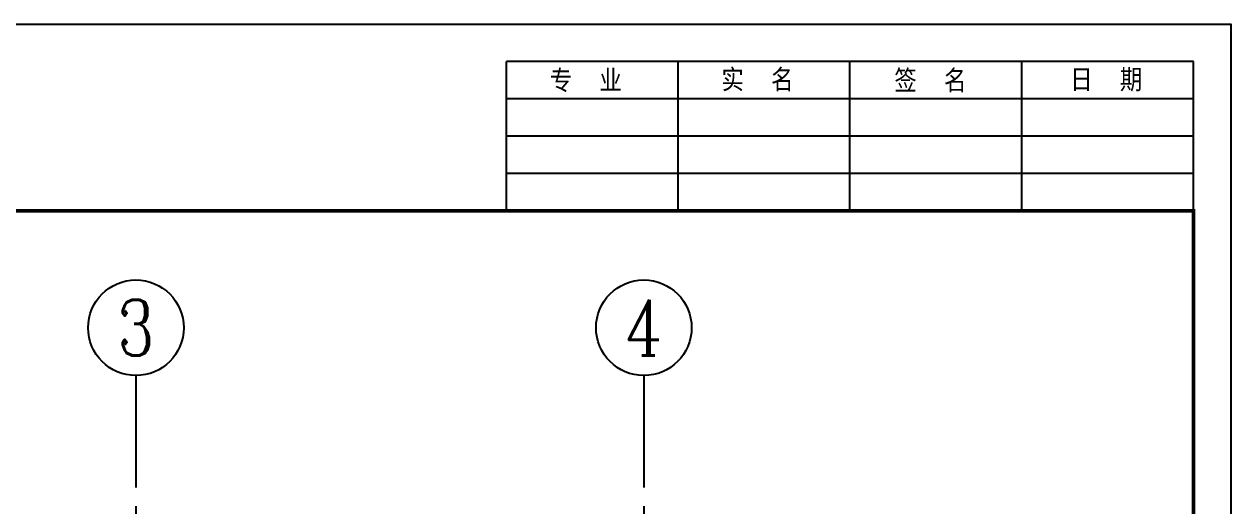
# Model space of a CAD drawing. Header units: millimetres. Extents: x -133666 to 228300, y -346623 to 180165.
# Drawn here: x 29126 to 37204, y -169222 to -165999 of the extents above; entities that cross this region are included whole.
import ezdxf
from ezdxf.enums import TextEntityAlignment as Align

# ---------------------------------------------------------------- set-up
doc = ezdxf.new("R2010")
doc.units = ezdxf.units.MM
doc.header["$LTSCALE"] = 1000
doc.linetypes.add('CENTER', pattern=[50.8, 31.75, -6.35, 6.35, -6.35])
doc.linetypes.add('CENTER2', pattern=[1.125, 0.75, -0.125, 0.125, -0.125])
doc.layers.get('0').update_dxf_attribs({"linetype": 'CONTINUOUS'})
for name, color, linetype in [('6#轴网(1-4)20181120$0$11 12 17 18 19 20 21 22-ZW$0$AXIS_轴号_A', 8, 'CONTINUOUS'), ('6#轴网(1-4)20181120$0$11 12 17 18 19 20 21 22-ZW$0$AXIS_轴文_A', 8, 'CONTINUOUS'), ('6#轴网(1-4)20181120$0$AXIS_TEXT', 8, 'CONTINUOUS'), ('AXIS', 253, 'CENTER'), ('BORDER', 7, 'CONTINUOUS'), ('DIM', 3, 'CONTINUOUS'), ('TEXT', 7, 'CONTINUOUS'), ('TQ', 7, 'CONTINUOUS'), ('WALL', 2, 'CONTINUOUS')]:
    doc.layers.add(name, color=color, linetype=linetype)
doc.styles.add('6#轴网(1-4)20181120$0$11 12 17 18 19 20 21 22-ZW$0$_TCH_AXIS', font='COMPLEX', dxfattribs={"bigfont": 'GBCBIG'})
doc.styles.add('6#轴网(1-4)20181120$0$COMPLEX', font='COMPLEX')
doc.styles.add('TSSD_NORM', font='tssdeng.shx', dxfattribs={"bigfont": 'hztxt.shx'})

# ---------------------------------------------------------------- blocks, each defined once
blk = doc.blocks.new('6#轴网(1-4)20181120$0$_AXISO')
at = {"color": 8}
blk.add_circle((0, 0), 0.5, dxfattribs=at)
at = {"layer": '6#轴网(1-4)20181120$0$AXIS_TEXT', "color": 8, "style": '6#轴网(1-4)20181120$0$COMPLEX', "width": 1.041667}
blk.add_attdef('A', text='', height=0.56, dxfattribs=at).set_placement((-0.25, -0.28), (0.25, -0.28), align=Align.FIT)
blk = doc.blocks.new('B20190222125856')
at = {"layer": 'AXIS', "linetype": 'CENTER2'}
for p, q in [((3400, 11781), (3400, -2685.7)), ((6800, 11781), (6800, -2685.7))]:
    blk.add_line(p, q, dxfattribs=at)
at = {"layer": '6#轴网(1-4)20181120$0$11 12 17 18 19 20 21 22-ZW$0$AXIS_轴号_A'}
ref = blk.add_blockref('6#轴网(1-4)20181120$0$_AXISO', (3400, 12101), dxfattribs=dict(at, xscale=640, yscale=640, zscale=640))
ref.add_attrib('A', '3', dxfattribs={"layer": '6#轴网(1-4)20181120$0$11 12 17 18 19 20 21 22-ZW$0$AXIS_轴文_A', "height": 372.8, "style": '6#轴网(1-4)20181120$0$11 12 17 18 19 20 21 22-ZW$0$_TCH_AXIS'}).set_placement((3275.7, 11914.6), (3524.3, 11914.6), align=Align.FIT)
ref = blk.add_blockref('6#轴网(1-4)20181120$0$_AXISO', (6800, 12101), dxfattribs=dict(at, xscale=640, yscale=640, zscale=640))
ref.add_attrib('A', '4', dxfattribs={"layer": '6#轴网(1-4)20181120$0$11 12 17 18 19 20 21 22-ZW$0$AXIS_轴文_A', "height": 372.8, "style": '6#轴网(1-4)20181120$0$11 12 17 18 19 20 21 22-ZW$0$_TCH_AXIS', "width": 0.875}).set_placement((6675.7, 11914.6), (6924.3, 11914.6), align=Align.FIT)
blk = doc.blocks.new('_TSHQ_H')
at = {"layer": 'TQ'}
for p, q in [((-92, 0), (-92, 20)), ((0, 20), (-92, 20)), ((-69, 0), (-69, 20)), ((-46, 0), (-46, 20)), ((-23, 0), (-23, 20)), ((0, 0), (0, 20)), ((0, 15), (-92, 15)), ((0, 10), (-92, 10)), ((0, 5), (-92, 5))]:
    blk.add_line(p, q, dxfattribs=at)
at = {"layer": 'TEXT', "style": 'TSSD_NORM'}
for s, p in [('专  业', (-81.37, 15.89)), ('实  名', (-58.38, 16)), ('签  名', (-35.23, 15.89)), ('日  期', (-11.69, 16))]:
    blk.add_text(s, height=3, dxfattribs=at).set_placement(p, align=Align.CENTER)
blk = doc.blocks.new('B20190319225928')
at = {"layer": 'BORDER'}
blk.add_lwpolyline([(0, 0), (0, 29700), (42000, 29700), (42000, 0)], close=True, dxfattribs=at)
at = {"layer": 'BORDER', "const_width": 50}
blk.add_lwpolyline([(2500, 500), (2500, 29200), (41500, 29200), (41500, 500)], close=True, dxfattribs=at)
at = {"layer": 'BORDER', "xscale": 100, "yscale": 100, "zscale": 100, "rotation": 90}
blk.add_blockref('_TSHQ_H', (2500, 29200), dxfattribs=at)

msp = doc.modelspace()

# ---------------------------------------------------------------- block references
at = {"layer": 'DIM'}
msp.add_blockref('B20190222125856', (26474, -180131.2), dxfattribs=at)
at = {"layer": 'WALL', "xscale": 0.5, "yscale": 0.5, "zscale": 0.5, "rotation": 270}
msp.add_blockref('B20190319225928', (22353.8, -165998.5), dxfattribs=at)

doc.saveas('drawing.dxf')
